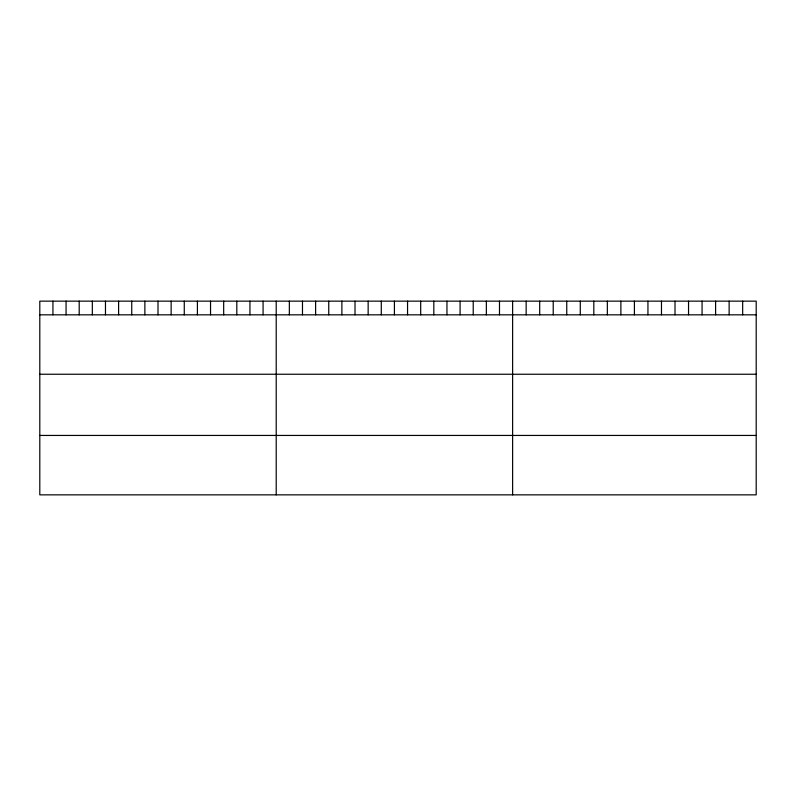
<?xml version="1.0" encoding="UTF-8"?>
<svg xmlns="http://www.w3.org/2000/svg" width="796" height="796" viewBox="0 0 796 796"><rect width="100%" height="100%" fill="white"/><g stroke="black" fill="none" stroke-linecap="round" stroke-linejoin="round"><path stroke-width="1.19" d="M756.2 314.828L756.2 494.853L39.8 494.853L39.8 301.147L756.2 301.147L756.2 314.828L39.8 314.828M39.8 374.239L756.2 374.239M39.8 435.442L756.2 435.442M742.668 301.147L742.668 314.828M729.136 301.147L729.136 314.828M715.604 301.147L715.604 314.828M702.072 301.147L702.072 314.828M688.54 301.147L688.54 314.828M675.008 301.147L675.008 314.828M661.476 301.147L661.476 314.828M647.944 301.147L647.944 314.828M634.412 301.147L634.412 314.828M620.88 301.147L620.88 314.828M607.348 301.147L607.348 314.828M593.816 301.147L593.816 314.828M580.284 301.147L580.284 314.828M566.752 301.147L566.752 314.828M553.22 301.147L553.22 314.828M539.688 301.147L539.688 314.828M526.156 301.147L526.156 314.828M512.624 301.147L512.624 494.853M499.49 301.147L499.49 314.828M486.356 301.147L486.356 314.828M473.222 301.147L473.222 314.828M460.088 301.147L460.088 314.828M446.954 301.147L446.954 314.828M433.82 301.147L433.82 314.828M420.686 301.147L420.686 314.828M407.552 301.147L407.552 314.828M394.418 301.147L394.418 314.828M381.284 301.147L381.284 314.828M368.15 301.147L368.15 314.828M355.016 301.147L355.016 314.828M341.882 301.147L341.882 314.828M328.748 301.147L328.748 314.828M315.614 301.147L315.614 314.828M302.48 301.147L302.48 314.828M289.346 301.147L289.346 314.828M276.212 301.147L276.212 494.853M263.078 301.147L263.078 314.828M249.944 301.147L249.944 314.828M236.81 301.147L236.81 314.828M223.676 301.147L223.676 314.828M210.542 301.147L210.542 314.828M197.408 301.147L197.408 314.828M184.274 301.147L184.274 314.828M171.14 301.147L171.14 314.828M158.006 301.147L158.006 314.828M144.872 301.147L144.872 314.828M131.738 301.147L131.738 314.828M118.604 301.147L118.604 314.828M105.47 301.147L105.47 314.828M92.336 301.147L92.336 314.828M79.202 301.147L79.202 314.828M66.068 301.147L66.068 314.828M52.934 301.147L52.934 314.828"/></g></svg>
